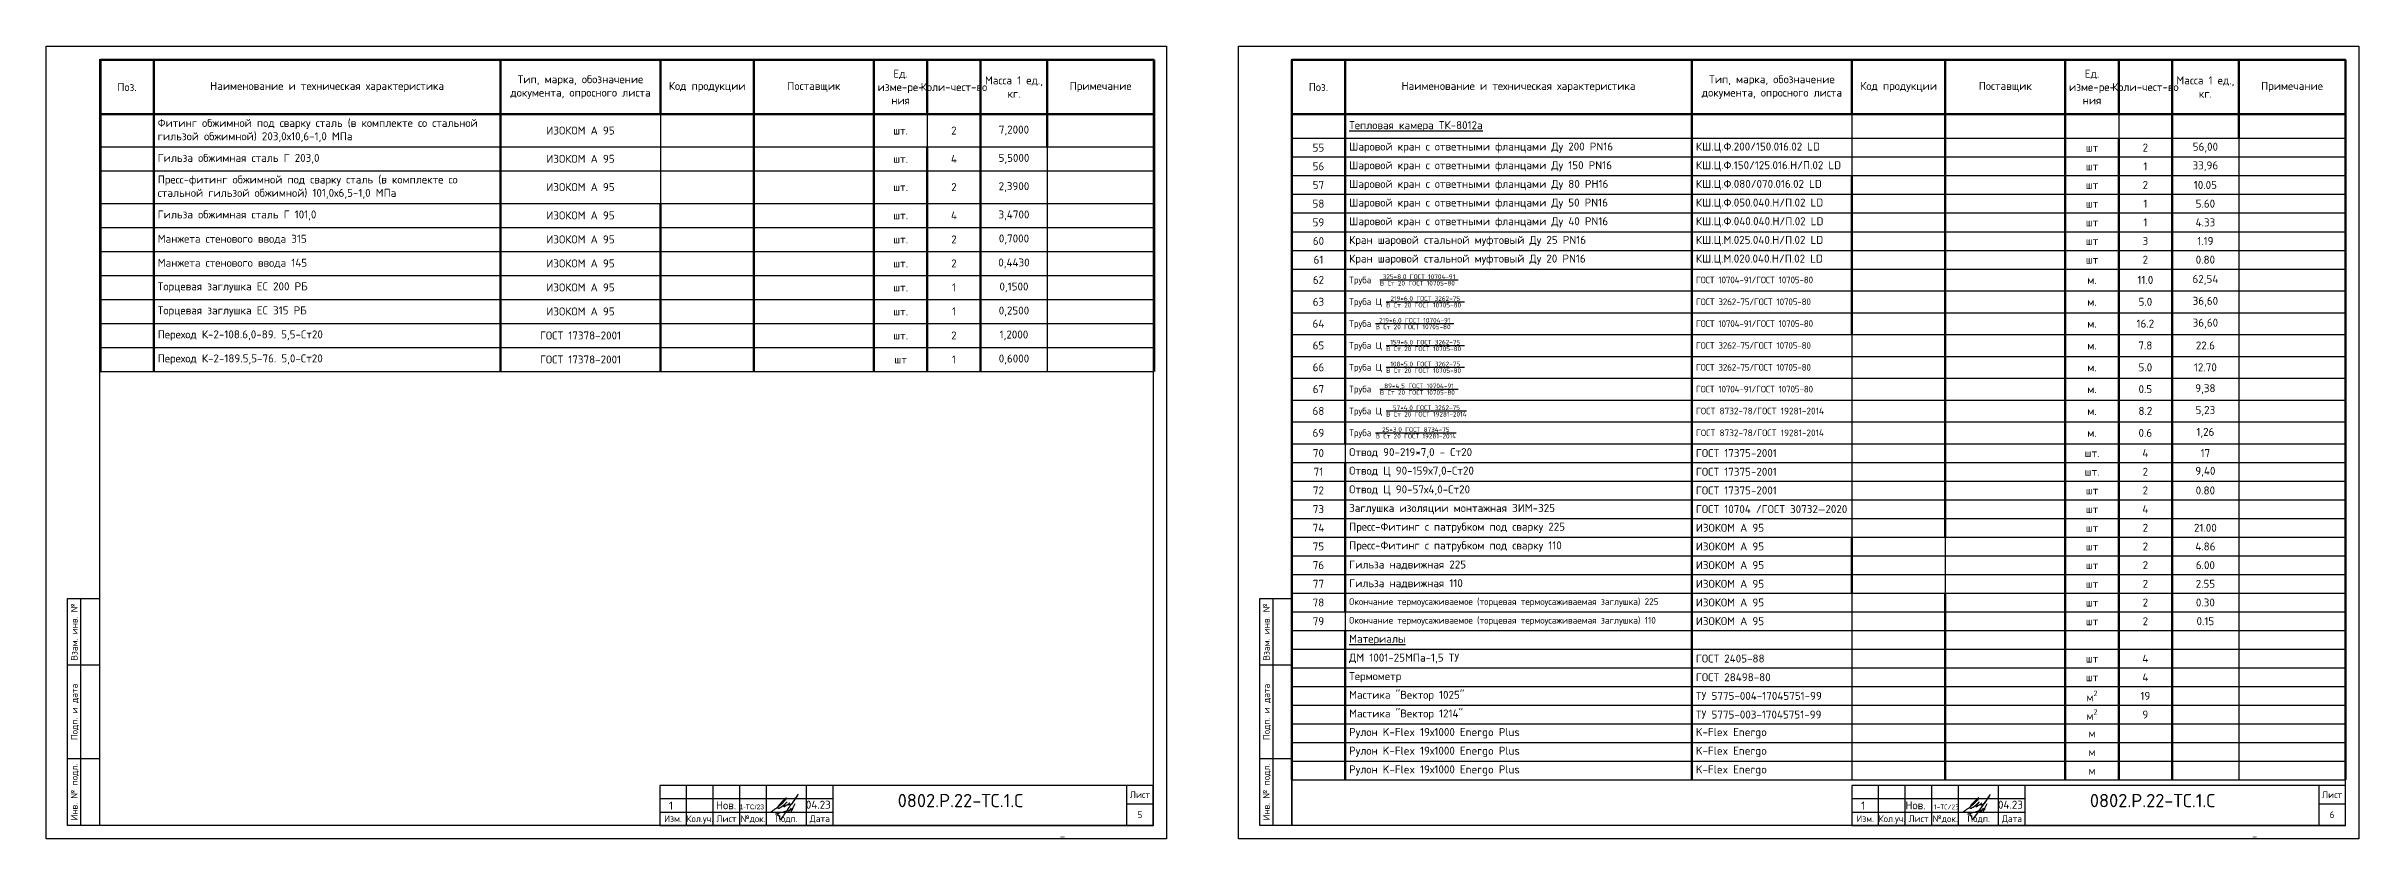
# Model space of a CAD drawing. Header units: metres. Extents: x 1642 to 8476, y 831 to 5441.
# Drawn here: x 7609 to 8476, y 1177 to 1474 of the extents above; entities that cross this region are included whole.
import ezdxf
from ezdxf.enums import TextEntityAlignment as Align

# ---------------------------------------------------------------- set-up
doc = ezdxf.new("R2010")
doc.units = ezdxf.units.M
doc.layers.add('Размерный', color=4, linetype='Continuous', lineweight=30)
doc.layers.add('Таблица', color=3, linetype='Continuous', lineweight=30)
doc.layers.add('рамка', color=7, linetype='Continuous')
doc.styles.add('-ISOCPEUR-', font='isocpeur.ttf')
doc.styles.get("Standard").update_dxf_attribs({"font": 'arial.ttf'})

# ---------------------------------------------------------------- blocks, each defined once
blk = doc.blocks.new('подпись')
at = {"lineweight": 30}
for points in [[(-0.82, -1.23), (-0.21, -0.8), (0.43, -0.36), (0.86, -0.08), (1.32, 0.25), (2, 0.77), (2.8, 1.4), (3.27, 1.83), (3.84, 2.36), (4.46, 3.07), (5.01, 3.73), (5.08, 3.95), (5.01, 4.03), (4.91, 4), (4.76, 3.88), (4.33, 3.49), (3.4, 2.58), (2.34, 1.43), (1.83, 0.48), (1.87, 0.23), (1.99, 0.16), (2.17, 0.16), (2.41, 0.25), (3.02, 0.6), (3.71, 1.09), (4.34, 1.62), (5.32, 2.55), (4.75, 1.98), (4.27, 1.36), (4.08, 1.05), (4.07, 0.85), (4.11, 0.78), (4.25, 0.78), (4.42, 0.84), (4.78, 1.05), (5.16, 1.3), (5.47, 1.51), (5.72, 1.73), (6.05, 1.99), (6.23, 2.18), (5.94, 1.88), (5.8, 1.63), (5.8, 1.5), (5.89, 1.44), (6.13, 1.46), (6.57, 1.6), (6.9, 1.79), (7.5, 2.39), (8.04, 3.08), (8.61, 3.92), (9.15, 4.76), (9.43, 5.33), (8, 3.26), (6.29, 0.88), (3.58, -3.07), (3.05, -3.8), (2.85, -4.05), (2.49, -2.98), (2.12, -2.39), (1.3, -1.96), (1.02, -2.03), (2.91, -1.44), (4.7, -0.96), (7.51, -0.15)], [(6.86, 0.23), (5.67, -1.43)], [(8.19, 1.85), (6.68, -1.27)]]:
    blk.add_spline(points, degree=3, dxfattribs=at)
blk = doc.blocks.new('Подпись Леха')
at = {"layer": 'рамка'}
blk.add_blockref('подпись', (2.7, 0.11), dxfattribs=at)
blk = doc.blocks.new('*T310')
at = {"layer": 'Таблица', "color": 7, "lineweight": 50, "transparency": 16777216}
for p, q in [((0, 0), (395, 0)), ((0, 0), (0, -20.43)), ((20, 0), (20, -20.43)), ((150, 0), (150, -20.43)), ((210, 0), (210, -20.43)), ((245, 0), (245, -20.43)), ((290, 0), (290, -20.43)), ((310, 0), (310, -20.43)), ((330, 0), (330, -20.43)), ((355, 0), (355, -20.43)), ((395, 0), (395, -20.43))]:
    blk.add_line(p, q, dxfattribs=at)
at = {"layer": 'Таблица', "color": 0, "lineweight": 50, "transparency": 16777216}
for p, q in [((0, -20.43), (150, -20.43)), ((0, -20.43), (0, -269.91)), ((20, -20.43), (20, -143.91)), ((210, -20.43), (395, -20.43)), ((245, -20.43), (245, -178.91)), ((290, -20.43), (290, -29.43)), ((330, -20.43), (330, -29.43)), ((355, -20.43), (355, -29.43)), ((395, -20.43), (395, -269.91)), ((210, -43.43), (210, -102.98)), ((20, -150.91), (20, -206.91)), ((210, -178.91), (210, -199.91)), ((245, -199.91), (245, -269.91)), ((20, -213.91), (20, -269.91))]:
    blk.add_line(p, q, dxfattribs=at)
at = {"layer": 'Таблица', "color": 0, "linetype": 'ByBlock', "lineweight": 50, "transparency": 16777216}
for p, q in [((150, -20.43), (210, -20.43)), ((150, -20.43), (150, -269.91)), ((290, -29.43), (290, -269.91)), ((310, -29.43), (310, -269.91)), ((330, -29.43), (330, -269.91))]:
    blk.add_line(p, q, dxfattribs=at)
at = {"layer": 'Таблица', "color": 0, "linetype": 'ByBlock', "lineweight": -2, "transparency": 16777216}
for p, q in [((210, -20.43), (210, -43.43)), ((310, -20.43), (310, -29.43)), ((355, -29.43), (355, -269.91)), ((245, -36.43), (290, -36.43)), ((310, -36.43), (355, -36.43)), ((210, -102.98), (210, -178.91)), ((20, -143.91), (20, -150.91)), ((245, -178.91), (245, -199.91)), ((210, -185.91), (245, -185.91)), ((210, -192.91), (245, -192.91)), ((20, -206.91), (20, -213.91)), ((210, -199.91), (245, -199.91)), ((210, -199.91), (210, -269.91)), ((0, -213.91), (20, -213.91)), ((0, -241.91), (20, -241.91)), ((0, -248.91), (20, -248.91)), ((0, -255.91), (20, -255.91)), ((0, -262.91), (20, -262.91)), ((0, -269.91), (20, -269.91))]:
    blk.add_line(p, q, dxfattribs=at)
at = {"layer": 'Таблица', "color": 0, "lineweight": 25, "transparency": 16777216}
for p, q in [((0, -29.43), (20, -29.43)), ((210, -29.43), (290, -29.43)), ((310, -29.43), (395, -29.43)), ((0, -36.43), (20, -36.43)), ((210, -36.43), (245, -36.43)), ((355, -36.43), (395, -36.43)), ((0, -43.43), (20, -43.43)), ((0, -50.43), (20, -50.43)), ((210, -43.43), (245, -43.43)), ((210, -50.43), (245, -50.43)), ((355, -43.43), (395, -43.43)), ((355, -50.43), (395, -50.43)), ((0, -57.43), (20, -57.43)), ((210, -57.43), (245, -57.43)), ((355, -57.43), (395, -57.43)), ((0, -64.43), (20, -64.43)), ((210, -64.43), (245, -64.43)), ((355, -64.43), (395, -64.43)), ((0, -71.43), (20, -71.43)), ((210, -71.43), (245, -71.43)), ((355, -71.43), (395, -71.43)), ((0, -78.43), (20, -78.43)), ((0, -86.61), (20, -86.61)), ((210, -78.43), (245, -78.43)), ((210, -86.61), (245, -86.61)), ((355, -78.43), (395, -78.43)), ((355, -86.61), (395, -86.61)), ((0, -94.8), (20, -94.8)), ((210, -94.8), (245, -94.8)), ((355, -94.8), (395, -94.8)), ((0, -102.98), (20, -102.98)), ((210, -102.98), (245, -102.98)), ((355, -102.98), (395, -102.98)), ((0, -111.17), (20, -111.17)), ((210, -111.17), (245, -111.17)), ((355, -111.17), (395, -111.17)), ((0, -119.35), (20, -119.35)), ((210, -119.35), (245, -119.35)), ((355, -119.35), (395, -119.35)), ((0, -127.54), (20, -127.54)), ((210, -127.54), (245, -127.54)), ((355, -127.54), (395, -127.54)), ((0, -135.72), (20, -135.72)), ((210, -135.72), (245, -135.72)), ((355, -135.72), (395, -135.72)), ((0, -143.91), (20, -143.91)), ((210, -143.91), (245, -143.91)), ((355, -143.91), (395, -143.91)), ((0, -150.91), (20, -150.91)), ((210, -150.91), (245, -150.91)), ((355, -150.91), (395, -150.91)), ((0, -157.91), (20, -157.91)), ((210, -157.91), (245, -157.91)), ((355, -157.91), (395, -157.91)), ((0, -164.91), (20, -164.91)), ((0, -171.91), (20, -171.91)), ((210, -164.91), (245, -164.91)), ((210, -171.91), (245, -171.91)), ((355, -164.91), (395, -164.91)), ((355, -171.91), (395, -171.91)), ((0, -178.91), (20, -178.91)), ((210, -178.91), (245, -178.91)), ((355, -178.91), (395, -178.91)), ((0, -185.91), (20, -185.91)), ((355, -185.91), (395, -185.91)), ((0, -192.91), (20, -192.91)), ((355, -192.91), (395, -192.91)), ((0, -199.91), (20, -199.91)), ((0, -206.91), (20, -206.91)), ((210, -206.91), (245, -206.91)), ((355, -199.91), (395, -199.91)), ((355, -206.91), (395, -206.91)), ((210, -213.91), (245, -213.91)), ((355, -213.91), (395, -213.91)), ((0, -220.91), (20, -220.91)), ((210, -220.91), (245, -220.91)), ((355, -220.91), (395, -220.91)), ((0, -227.91), (20, -227.91)), ((210, -227.91), (245, -227.91)), ((355, -227.91), (395, -227.91)), ((0, -234.91), (20, -234.91)), ((210, -234.91), (245, -234.91)), ((210, -241.91), (245, -241.91)), ((355, -234.91), (395, -234.91)), ((355, -241.91), (395, -241.91)), ((210, -248.91), (245, -248.91)), ((355, -248.91), (395, -248.91)), ((210, -255.91), (245, -255.91)), ((355, -255.91), (395, -255.91)), ((210, -262.91), (245, -262.91)), ((355, -262.91), (395, -262.91)), ((210, -269.91), (245, -269.91)), ((355, -269.91), (395, -269.91))]:
    blk.add_line(p, q, dxfattribs=at)
at = {"layer": 'Таблица', "color": 0, "linetype": 'ByBlock', "lineweight": 25, "transparency": 16777216}
for p, q in [((20, -29.43), (210, -29.43)), ((290, -29.43), (310, -29.43)), ((20, -36.43), (210, -36.43)), ((290, -36.43), (310, -36.43)), ((20, -43.43), (210, -43.43)), ((20, -50.43), (210, -50.43)), ((245, -43.43), (355, -43.43)), ((245, -50.43), (355, -50.43)), ((20, -57.43), (210, -57.43)), ((245, -57.43), (355, -57.43)), ((20, -64.43), (210, -64.43)), ((245, -64.43), (355, -64.43)), ((20, -71.43), (210, -71.43)), ((245, -71.43), (355, -71.43)), ((20, -78.43), (210, -78.43)), ((20, -86.61), (210, -86.61)), ((245, -78.43), (355, -78.43)), ((245, -86.61), (355, -86.61)), ((20, -94.8), (210, -94.8)), ((245, -94.8), (355, -94.8)), ((20, -102.98), (210, -102.98)), ((245, -102.98), (355, -102.98)), ((20, -111.17), (210, -111.17)), ((245, -111.17), (355, -111.17)), ((20, -119.35), (210, -119.35)), ((245, -119.35), (355, -119.35)), ((20, -127.54), (210, -127.54)), ((245, -127.54), (355, -127.54)), ((20, -135.72), (210, -135.72)), ((245, -135.72), (355, -135.72)), ((20, -143.91), (210, -143.91)), ((245, -143.91), (355, -143.91)), ((20, -150.91), (210, -150.91)), ((245, -150.91), (355, -150.91)), ((20, -157.91), (210, -157.91)), ((245, -157.91), (355, -157.91)), ((20, -164.91), (210, -164.91)), ((20, -171.91), (210, -171.91)), ((245, -164.91), (355, -164.91)), ((245, -171.91), (355, -171.91)), ((20, -178.91), (210, -178.91)), ((245, -178.91), (355, -178.91)), ((20, -185.91), (210, -185.91)), ((245, -185.91), (355, -185.91)), ((20, -192.91), (210, -192.91)), ((245, -192.91), (355, -192.91)), ((20, -199.91), (210, -199.91)), ((20, -206.91), (210, -206.91)), ((245, -199.91), (355, -199.91)), ((245, -206.91), (355, -206.91)), ((20, -213.91), (210, -213.91)), ((245, -213.91), (355, -213.91)), ((20, -220.91), (210, -220.91)), ((245, -220.91), (355, -220.91)), ((20, -227.91), (210, -227.91)), ((245, -227.91), (355, -227.91)), ((20, -234.91), (210, -234.91)), ((20, -241.91), (210, -241.91)), ((245, -234.91), (355, -234.91)), ((245, -241.91), (355, -241.91)), ((20, -248.91), (210, -248.91)), ((245, -248.91), (355, -248.91)), ((20, -255.91), (210, -255.91)), ((245, -255.91), (355, -255.91)), ((20, -262.91), (210, -262.91)), ((245, -262.91), (355, -262.91)), ((20, -269.91), (210, -269.91)), ((245, -269.91), (355, -269.91))]:
    blk.add_line(p, q, dxfattribs=at)
at = {"layer": 'Таблица', "color": 7, "transparency": 16777216, "char_height": 3, "attachment_point": 5, "style": '-ISOCPEUR-'}
for s, insert, width in [('Наименование и техническая характеристика', (85, -10.22), 127), ('Тип, марка, обозначение документа, опросного листа', (180, -10.22), 57), ('Код продукции', (227.5, -10.22), 32), ('Поставщик', (267.5, -10.22), 42), ('Ед. изме-ре- ния', (300, -10.22), 17), ('Масса 1 ед., кг.', (342.5, -10.22), 22), ('Примечание', (375, -10.22), 37), ('Поз.', (10, -10.22), 17), ('Коли-чест-во', (320, -10.22), 17)]:
    blk.add_mtext(s, dxfattribs=dict(at, insert=insert, width=width))
at = {"layer": 'Таблица', "color": 0, "transparency": 16777216, "style": '-ISOCPEUR-'}
for s, insert, char_height, width, attachment_point in [('{\\LТепловая камера ТК-8012а}', (21.5, -24.93), 3, 127, 4), ('55', (10, -32.93), 3, 17, 5), ('Шаровой кран с ответными фланцами Ду 200 PN16', (21.5, -32.93), 3, 127, 4), ('КШ.Ц.Ф.200/150.016.02 LD', (151.5, -32.93), 3, 57, 4), ('шт', (300, -32.93), 3, 17, 5), ('2', (320, -32.93), 3, 17, 5), ('56,00', (342.5, -32.93), 3, 22, 5), ('56', (10, -39.93), 3, 17, 5), ('Шаровой кран с ответными фланцами Ду 150 PN16', (21.5, -39.93), 3, 127, 4), ('КШ.Ц.Ф.150/125.016.Н/П.02 LD', (151.5, -39.93), 3, 57, 4), ('шт', (300, -39.93), 3, 17, 5), ('1', (320, -39.93), 3, 17, 5), ('33,96^J', (342.5, -39.93), 3, 22, 5), ('57', (10, -46.93), 3, 17, 5), ('Шаровой кран с ответными фланцами Ду 80 РН16', (21.5, -46.93), 3, 127, 4), ('Шаровой кран с ответными фланцами Ду 50 PN16^J', (21.5, -53.93), 3, 127, 4), ('КШ.Ц.Ф.080/070.016.02 LD', (151.5, -46.93), 3, 57, 4), ('КШ.Ц.Ф.050.040.Н/П.02 LD^J', (151.5, -53.93), 3, 57, 4), ('шт', (300, -46.93), 3, 17, 5), ('2', (320, -46.93), 3, 17, 5), ('10.05', (342.5, -46.93), 3, 22, 5), ('58', (10, -53.93), 3, 17, 5), ('59', (10, -60.93), 3, 17, 5), ('Шаровой кран с ответными фланцами Ду 40 PN16^J', (21.5, -60.93), 3, 127, 4), ('КШ.Ц.Ф.040.040.Н/П.02 LD^J', (151.5, -60.93), 3, 57, 4), ('шт', (300, -53.93), 3, 17, 5), ('шт', (300, -60.93), 3, 17, 5), ('1', (320, -53.93), 3, 17, 5), ('1', (320, -60.93), 3, 17, 5), ('4.33', (342.5, -60.93), 3, 22, 5), ('5.60', (342.5, -53.93), 3, 22, 5), ('60', (10, -67.93), 3, 17, 5), ('Кран шаровой стальной муфтовый Ду 25 PN16', (21.5, -67.93), 3, 127, 4), ('КШ.Ц.М.025.040.Н/П.02 LD', (151.5, -67.93), 3, 57, 4), ('шт', (300, -67.93), 3, 17, 5), ('3', (320, -67.93), 3, 17, 5), ('1.19', (342.5, -67.93), 3, 22, 5), ('61', (10, -74.93), 3, 17, 5), ('Кран шаровой стальной муфтовый Ду 20 PN16^J', (21.5, -74.93), 3, 127, 4), ('КШ.Ц.М.020.040.Н/П.02 LD', (151.5, -74.93), 3, 57, 4), ('шт', (300, -74.93), 3, 17, 5), ('2', (320, -74.93), 3, 17, 5), ('0.80', (342.5, -74.93), 3, 22, 5), ('62', (10, -82.52), 3, 17, 5), ('\\A1;Труба  {\\H0.7x;\\S325*8,0 ГОСТ 10704-91/В Ст 20 ГОСТ 10705-80 ;}', (21.5, -82.52), 2.5, 127, 4), ('{\\T0.95;ГОСТ 10704-91/ГОСТ 10705-80}', (151.5, -82.52), 2.5, 57, 4), ('м.', (300, -82.52), 3, 17, 5), ('11.0', (320, -82.52), 3, 17, 5), ('62,54', (342.5, -82.52), 3, 22, 5), ('63', (10, -90.71), 3, 17, 5), ('\\A1;Труба Ц {\\H0.7x;\\S219*6,0 ГОСТ 3262-75/В Ст 20 ГОСТ 10705-80 ;}', (21.5, -90.71), 2.5, 127, 4), ('{\\T0.95;ГОСТ 3262-75/ГОСТ 10705-80}', (151.5, -90.71), 2.5, 57, 4), ('м.', (300, -90.71), 3, 17, 5), ('5.0', (320, -90.71), 3, 17, 5), ('36,60', (342.5, -90.71), 3, 22, 5), ('64', (10, -98.89), 3, 17, 5), ('\\A1;Труба {\\H0.7x;\\S219*6,0 ГОСТ 10704-91/В Ст 20 ГОСТ 10705-80 ;}', (21.5, -98.89), 2.5, 127, 4), ('{\\T0.95;ГОСТ 10704-91/ГОСТ 10705-80}', (151.5, -98.89), 2.5, 57, 4), ('м.', (300, -98.89), 3, 17, 5), ('16.2', (320, -98.89), 3, 17, 5), ('36,60', (342.5, -98.89), 3, 22, 5), ('65', (10, -107.08), 3, 17, 5), ('\\A1;Труба Ц {\\H0.7x;\\S159*6,0 ГОСТ 3262-75/В Ст 20 ГОСТ 10705-80 ;}', (21.5, -107.08), 2.5, 127, 4), ('{\\T0.95;ГОСТ 3262-75/ГОСТ 10705-80}', (151.5, -107.08), 2.5, 57, 4), ('м.', (300, -107.08), 3, 17, 5), ('7.8', (320, -107.08), 3, 17, 5), ('22.6', (342.5, -107.08), 3, 22, 5), ('66', (10, -115.26), 3, 17, 5), ('\\A1;Труба Ц {\\H0.7x;\\S108*5,0 ГОСТ 3262-75/В Ст 20 ГОСТ 10705-80 ;}', (21.5, -115.26), 2.5, 127, 4), ('\\A1;{\\C256;\\c0;Труба  \\H0.7x;\\S89*4,5 ГОСТ 10704-91/В Ст 20 ГОСТ 10705-80 ;}', (21.5, -123.45), 2.5, 127, 4), ('{\\T0.95;ГОСТ 3262-75/ГОСТ 10705-80}', (151.5, -115.26), 2.5, 57, 4), ('м.', (300, -115.26), 3, 17, 5), ('5.0', (320, -115.26), 3, 17, 5), ('12.70', (342.5, -115.26), 3, 22, 5), ('67', (10, -123.45), 3, 17, 5), ('\\A1;Труба Ц {\\H0.7x;\\S57*4,0 ГОСТ 3262-75/В Ст 20 ГОСТ 19281-2014;}', (21.5, -131.63), 2.5, 127, 4), ('{\\T0.95;ГОСТ 10704-91/ГОСТ 10705-80}', (151.5, -123.45), 2.5, 57, 4), ('м.', (300, -123.45), 3, 17, 5), ('0.5', (320, -123.45), 3, 17, 5), ('9,38', (342.5, -123.45), 3, 22, 5), ('5,23', (342.5, -131.63), 3, 22, 5), ('68', (10, -131.63), 3, 17, 5), ('69', (10, -139.82), 3, 17, 5), ('\\A1;Труба {\\H0.7x;\\S25*3,0 ГОСТ 8734-75/В Ст 20 ГОСТ 19281-2014;}', (21.5, -139.82), 2.5, 127, 4), ('ГОСТ 8732-78{\\W0.9;/}ГОСТ 19281-2014', (151.5, -131.63), 2.5, 57, 4), ('ГОСТ 8732-78{\\W0.9;/}ГОСТ 19281-2014', (151.5, -139.82), 2.5, 57, 4), ('м.', (300, -131.63), 3, 17, 5), ('0.6', (320, -139.82), 3, 17, 5), ('8.2', (320, -131.63), 3, 17, 5), ('1,26', (342.5, -139.82), 3, 22, 5), ('70', (10, -147.41), 3, 17, 5), ('Отвод 90-219*7,0 - Ст20', (21.5, -147.41), 3, 127, 4), ('ГОСТ 17375-2001', (151.5, -147.41), 3, 57, 4), ('шт.', (300, -147.41), 3, 17, 5), ('м.', (300, -139.82), 3, 17, 5), ('4', (320, -147.41), 3, 17, 5), ('17', (342.5, -147.41), 3, 22, 5), ('71', (10, -154.41), 3, 17, 5), ('Отвод Ц 90-159х7,0-Ст20', (21.5, -154.41), 3, 127, 4), ('ГОСТ 17375-2001', (151.5, -154.41), 3, 57, 4), ('шт.', (300, -154.41), 3, 17, 5), ('2', (320, -154.41), 3, 17, 5), ('9,40', (342.5, -154.41), 3, 22, 5), ('72', (10, -161.41), 3, 17, 5), ('Отвод Ц 90-57х4,0-Ст20', (21.5, -161.41), 3, 127, 4), ('ГОСТ 17375-2001', (151.5, -161.41), 3, 57, 4), ('шт', (300, -161.41), 3, 17, 5), ('2', (320, -161.41), 3, 17, 5), ('0.80', (342.5, -161.41), 3, 22, 5), ('73', (10, -168.41), 3, 17, 5), ('Заглушка изоляции монтажная ЗИМ-325', (21.5, -168.41), 3, 127, 4), ('ГОСТ 10704 /ГОСТ 30732—2020', (151.5, -168.41), 3, 57, 4), ('шт', (300, -168.41), 3, 17, 5), ('4', (320, -168.41), 3, 17, 5), ('74', (10, -175.41), 3, 17, 5), ('75', (10, -182.41), 3, 17, 5), ('Пресс-Фитинг с патрубком под сварку 225', (21.5, -175.41), 3, 127, 4), ('Пресс-Фитинг с патрубком под сварку 110', (21.5, -182.41), 3, 127, 4), ('ИЗОКОМ А 95', (151.5, -175.41), 3, 57, 4), ('ИЗОКОМ А 95', (151.5, -182.41), 3, 57, 4), ('шт', (300, -175.41), 3, 17, 5), ('шт', (300, -182.41), 3, 17, 5), ('2', (320, -175.41), 3, 17, 5), ('2', (320, -182.41), 3, 17, 5), ('21.00', (342.5, -175.41), 3, 22, 5), ('4.86', (342.5, -182.41), 3, 22, 5), ('76', (10, -189.41), 3, 17, 5), ('Гильза надвижная 225', (21.5, -189.41), 3, 127, 4), ('ИЗОКОМ А 95', (151.5, -189.41), 3, 57, 4), ('шт', (300, -189.41), 3, 17, 5), ('2', (320, -189.41), 3, 17, 5), ('6.00', (342.5, -189.41), 3, 22, 5), ('77', (10, -196.41), 3, 17, 5), ('Гильза надвижная 110', (21.5, -196.41), 3, 127, 4), ('ИЗОКОМ А 95', (151.5, -196.41), 3, 57, 4), ('шт', (300, -196.41), 3, 17, 5), ('2', (320, -196.41), 3, 17, 5), ('2.55', (342.5, -196.41), 3, 22, 5), ('78', (10, -203.41), 3, 17, 5), ('Окончание термоусаживаемое (торцевая термоусаживаемая заглушка) 225', (21.5, -203.41), 2.5, 127, 4), ('ИЗОКОМ А 95', (151.5, -203.41), 3, 57, 4), ('шт', (300, -203.41), 3, 17, 5), ('2', (320, -203.41), 3, 17, 5), ('0.30', (342.5, -203.41), 3, 22, 5), ('79', (10, -210.41), 3, 17, 5), ('{\\LМатериалы}', (21.5, -217.41), 3, 127, 4), ('Окончание термоусаживаемое (торцевая термоусаживаемая заглушка) 110', (21.5, -210.41), 2.5, 127, 4), ('ИЗОКОМ А 95', (151.5, -210.41), 3, 57, 4), ('шт', (300, -210.41), 3, 17, 5), ('2', (320, -210.41), 3, 17, 5), ('0.15', (342.5, -210.41), 3, 22, 5), ('ДМ 1001-25МПа-1,5 ТУ', (21.5, -224.41), 3, 127, 4), ('ГОСТ 2405-88', (151.5, -224.41), 3, 57, 4), ('шт', (300, -224.41), 3, 17, 5), ('4', (320, -224.41), 3, 17, 5), ('Термометр', (21.5, -231.41), 3, 127, 4), ('ГОСТ 28498-80', (151.5, -231.41), 3, 57, 4), ('шт', (300, -231.41), 3, 17, 5), ('4', (320, -231.41), 3, 17, 5), ('Мастика "Вектор 1025"', (21.5, -238.41), 3, 127, 4), ('ТУ 5775-004-17045751-99', (151.5, -238.41), 3, 57, 4), ('\\A1;м{\\H0.7x;\\S2^ ;}', (300, -238.41), 3, 17, 5), ('19', (320, -238.41), 3, 17, 5), ('Мастика "Вектор 1214"', (21.5, -245.41), 3, 127, 4), ('Рулон K-Flex 19х1000 Energo Plus', (21.5, -252.41), 3, 127, 4), ('ТУ 5775-003-17045751-99', (151.5, -245.41), 3, 57, 4), ('K-Flex Energo', (151.5, -252.41), 3, 57, 4), ('\\A1;м{\\H0.7x;\\S2^ ;}', (300, -245.41), 3, 17, 5), ('9', (320, -245.41), 3, 17, 5), ('Рулон K-Flex 19х1000 Energo Plus', (21.5, -259.41), 3, 127, 4), ('K-Flex Energo', (151.5, -259.41), 3, 57, 4), ('м', (300, -252.41), 3, 17, 5), ('м', (300, -259.41), 3, 17, 5), ('Рулон K-Flex 19х1000 Energo Plus', (21.5, -266.41), 3, 127, 4), ('K-Flex Energo', (151.5, -266.41), 3, 57, 4), ('м', (300, -266.41), 3, 17, 5)]:
    blk.add_mtext(s, dxfattribs=dict(at, insert=insert, char_height=char_height, width=width, attachment_point=attachment_point))
blk = doc.blocks.new('*T312')
at = {"layer": 'Таблица', "color": 7, "lineweight": 50, "transparency": 16777216}
for p, q in [((0, 0), (395, 0)), ((0, 0), (0, -20.43)), ((20, 0), (20, -20.43)), ((150, 0), (150, -20.43)), ((210, 0), (210, -20.43)), ((245, 0), (245, -20.43)), ((290, 0), (290, -20.43)), ((310, 0), (310, -20.43)), ((330, 0), (330, -20.43)), ((355, 0), (355, -20.43)), ((395, 0), (395, -20.43))]:
    blk.add_line(p, q, dxfattribs=at)
at = {"layer": 'Таблица', "color": 0, "lineweight": 50, "transparency": 16777216}
for p, q in [((0, -20.43), (150, -20.43)), ((0, -20.43), (0, -116.83)), ((20, -20.43), (20, -116.83)), ((210, -20.43), (395, -20.43)), ((245, -20.43), (245, -116.83)), ((290, -20.43), (290, -32.63)), ((330, -20.43), (330, -32.63)), ((355, -20.43), (355, -32.63)), ((395, -20.43), (395, -116.83)), ((210, -53.83), (210, -116.83))]:
    blk.add_line(p, q, dxfattribs=at)
at = {"layer": 'Таблица', "color": 0, "linetype": 'ByBlock', "lineweight": 50, "transparency": 16777216}
for p, q in [((150, -20.43), (210, -20.43)), ((150, -20.43), (150, -116.83)), ((290, -32.63), (290, -116.83)), ((310, -32.63), (310, -116.83)), ((330, -32.63), (330, -116.83))]:
    blk.add_line(p, q, dxfattribs=at)
at = {"layer": 'Таблица', "color": 0, "linetype": 'ByBlock', "lineweight": -2, "transparency": 16777216}
for p, q in [((210, -20.43), (210, -53.83)), ((310, -20.43), (310, -32.63)), ((355, -32.63), (355, -116.83)), ((245, -41.63), (290, -41.63)), ((310, -41.63), (355, -41.63))]:
    blk.add_line(p, q, dxfattribs=at)
at = {"layer": 'Таблица', "color": 0, "lineweight": 25, "transparency": 16777216}
for p, q in [((0, -32.63), (20, -32.63)), ((210, -32.63), (290, -32.63)), ((310, -32.63), (395, -32.63)), ((0, -41.63), (20, -41.63)), ((210, -41.63), (245, -41.63)), ((355, -41.63), (395, -41.63)), ((0, -53.83), (20, -53.83)), ((210, -53.83), (245, -53.83)), ((355, -53.83), (395, -53.83)), ((0, -62.83), (20, -62.83)), ((210, -62.83), (245, -62.83)), ((355, -62.83), (395, -62.83)), ((0, -71.83), (20, -71.83)), ((210, -71.83), (245, -71.83)), ((355, -71.83), (395, -71.83)), ((0, -80.83), (20, -80.83)), ((210, -80.83), (245, -80.83)), ((355, -80.83), (395, -80.83)), ((0, -89.83), (20, -89.83)), ((210, -89.83), (245, -89.83)), ((355, -89.83), (395, -89.83)), ((0, -98.83), (20, -98.83)), ((210, -98.83), (245, -98.83)), ((355, -98.83), (395, -98.83)), ((0, -107.83), (20, -107.83)), ((210, -107.83), (245, -107.83)), ((355, -107.83), (395, -107.83)), ((0, -116.83), (20, -116.83)), ((210, -116.83), (245, -116.83)), ((355, -116.83), (395, -116.83))]:
    blk.add_line(p, q, dxfattribs=at)
at = {"layer": 'Таблица', "color": 0, "linetype": 'ByBlock', "lineweight": 25, "transparency": 16777216}
for p, q in [((20, -32.63), (210, -32.63)), ((290, -32.63), (310, -32.63)), ((20, -41.63), (210, -41.63)), ((290, -41.63), (310, -41.63)), ((20, -53.83), (210, -53.83)), ((245, -53.83), (355, -53.83)), ((20, -62.83), (210, -62.83)), ((245, -62.83), (355, -62.83)), ((20, -71.83), (210, -71.83)), ((245, -71.83), (355, -71.83)), ((20, -80.83), (210, -80.83)), ((245, -80.83), (355, -80.83)), ((20, -89.83), (210, -89.83)), ((245, -89.83), (355, -89.83)), ((20, -98.83), (210, -98.83)), ((245, -98.83), (355, -98.83)), ((20, -107.83), (210, -107.83)), ((245, -107.83), (355, -107.83)), ((20, -116.83), (210, -116.83)), ((245, -116.83), (355, -116.83))]:
    blk.add_line(p, q, dxfattribs=at)
at = {"layer": 'Таблица', "color": 7, "transparency": 16777216, "char_height": 3, "attachment_point": 5, "style": '-ISOCPEUR-'}
for s, insert, width in [('Наименование и техническая характеристика', (85, -10.22), 127), ('Тип, марка, обозначение документа, опросного листа', (180, -10.22), 57), ('Код продукции', (227.5, -10.22), 32), ('Поставщик', (267.5, -10.22), 42), ('Ед. изме-ре- ния', (300, -10.22), 17), ('Масса 1 ед., кг.', (342.5, -10.22), 22), ('Примечание', (375, -10.22), 37), ('Поз.', (10, -10.22), 17), ('Коли-чест-во', (320, -10.22), 17)]:
    blk.add_mtext(s, dxfattribs=dict(at, insert=insert, width=width))
at = {"layer": 'Таблица', "color": 0, "transparency": 16777216, "char_height": 3, "style": '-ISOCPEUR-'}
for s, insert, width, attachment_point in [('Фитинг обжимной под сварку сталь (в комплекте со стальной гильзой обжимной) 203,0х10,6-1,0 МПа ', (21.5, -26.53), 127, 4), ('ИЗОКОМ А 95', (180, -26.53), 57, 5), ('шт.', (300, -26.53), 17, 5), ('2', (320, -26.53), 17, 5), ('7,2000', (342.5, -26.53), 22, 5), ('Пресс-фитинг обжимной под сварку сталь (в комплекте со стальной гильзой обжимной) 101,0х6,5-1,0 МПа ', (21.5, -47.73), 127, 4), ('Гильза обжимная сталь Г 203,0 ', (21.5, -37.13), 127, 4), ('ИЗОКОМ А 95', (180, -37.13), 57, 5), ('шт.', (300, -37.13), 17, 5), ('4', (320, -37.13), 17, 5), ('5,5000', (342.5, -37.13), 22, 5), ('ИЗОКОМ А 95', (180, -47.73), 57, 5), ('шт.', (300, -47.73), 17, 5), ('2', (320, -47.73), 17, 5), ('2,3900', (342.5, -47.73), 22, 5), ('Гильза обжимная сталь Г 101,0', (21.5, -58.33), 127, 4), ('ИЗОКОМ А 95', (180, -58.33), 57, 5), ('шт.', (300, -58.33), 17, 5), ('4', (320, -58.33), 17, 5), ('3,4700', (342.5, -58.33), 22, 5), ('Манжета стенового ввода 315 ', (21.5, -67.33), 127, 4), ('ИЗОКОМ А 95', (180, -67.33), 57, 5), ('шт.', (300, -67.33), 17, 5), ('2', (320, -67.33), 17, 5), ('0,7000', (342.5, -67.33), 22, 5), ('Манжета стенового ввода 145 ', (21.5, -76.33), 127, 4), ('ИЗОКОМ А 95', (180, -76.33), 57, 5), ('шт.', (300, -76.33), 17, 5), ('2', (320, -76.33), 17, 5), ('0,4430', (342.5, -76.33), 22, 5), ('Торцевая заглушка ЕС 200 РБ ', (21.5, -85.33), 127, 4), ('ИЗОКОМ А 95', (180, -85.33), 57, 5), ('шт.', (300, -85.33), 17, 5), ('1', (320, -85.33), 17, 5), ('0,1500', (342.5, -85.33), 22, 5), ('Торцевая заглушка ЕС 315 РБ ', (21.5, -94.33), 127, 4), ('ИЗОКОМ А 95', (180, -94.33), 57, 5), ('шт.', (300, -94.33), 17, 5), ('1', (320, -94.33), 17, 5), ('0,2500', (342.5, -94.33), 22, 5), ('Переход К-2-108.6,0-89. 5,5-Ст20', (21.5, -103.33), 127, 4), ('ГОСТ 17378-2001', (180, -103.33), 57, 5), ('шт.', (300, -103.33), 17, 5), ('2', (320, -103.33), 17, 5), ('1,2000', (342.5, -103.33), 22, 5), ('Переход К-2-189.5,5-76. 5,0-Ст20', (21.5, -112.33), 127, 4), ('ГОСТ 17378-2001', (180, -112.33), 57, 5), ('шт', (300, -112.33), 17, 5), ('1', (320, -112.33), 17, 5), ('0,6000', (342.5, -112.33), 22, 5)]:
    blk.add_mtext(s, dxfattribs=dict(at, insert=insert, width=width, attachment_point=attachment_point))

msp = doc.modelspace()

# ---------------------------------------------------------------- linework, layer by layer
for p, q in [((7622.304, 1181.659), (7622.304, 1266.659)), ((8069.229, 1181.659), (8069.229, 1266.659)), ((7629.304, 1241.659), (7617.304, 1241.659)), ((8076.229, 1241.659), (8064.229, 1241.659)), ((7629.304, 1206.659), (7617.304, 1206.659)), ((8076.229, 1206.659), (8064.229, 1206.659)), ((7849.304, 1181.659), (7849.304, 1196.659)), ((7859.304, 1181.659), (7859.304, 1196.659)), ((7869.304, 1181.659), (7869.304, 1196.659)), ((7879.304, 1181.659), (7879.304, 1196.659)), ((7894.304, 1181.659), (7894.304, 1196.659)), ((7904.304, 1181.659), (7904.304, 1196.659)), ((8014.304, 1196.659), (8014.304, 1181.659)), ((8296.229, 1181.659), (8296.229, 1196.659)), ((8306.229, 1181.659), (8306.229, 1196.659)), ((8316.229, 1181.659), (8316.229, 1196.659)), ((8326.229, 1181.659), (8326.229, 1196.659)), ((8341.229, 1181.659), (8341.229, 1196.659)), ((8351.229, 1181.659), (8351.229, 1196.659)), ((8461.229, 1196.659), (8461.229, 1181.659)), ((7904.304, 1191.659), (7839.304, 1191.659)), ((8024.304, 1189.659), (8014.304, 1189.659)), ((8351.229, 1191.659), (8286.229, 1191.659)), ((8471.229, 1189.659), (8461.229, 1189.659)), ((7839.304, 1186.659), (7904.304, 1186.659)), ((8286.229, 1186.659), (8351.229, 1186.659))]:
    msp.add_line(p, q)
for points in [[(7609.304, 1473.659), (8029.304, 1473.659), (8029.304, 1176.659), (7609.304, 1176.659)], [(8056.229, 1473.659), (8476.229, 1473.659), (8476.229, 1176.659), (8056.229, 1176.659)], [(7629.304, 1181.659), (7617.304, 1181.659), (7617.304, 1266.659), (7629.304, 1266.659)], [(8076.229, 1181.659), (8064.229, 1181.659), (8064.229, 1266.659), (8076.229, 1266.659)], [(7839.304, 1181.659), (8024.304, 1181.659), (8024.304, 1196.659), (7839.304, 1196.659)], [(8286.229, 1181.659), (8471.229, 1181.659), (8471.229, 1196.659), (8286.229, 1196.659)]]:
    msp.add_lwpolyline(points, close=True)
at = {"const_width": 0.5}
for points in [[(7629.304, 1468.659), (8024.304, 1468.659), (8024.304, 1181.659), (7629.304, 1181.659)], [(8076.229, 1468.659), (8471.229, 1468.659), (8471.229, 1181.659), (8076.229, 1181.659)]]:
    msp.add_lwpolyline(points, close=True, dxfattribs=at)

# ---------------------------------------------------------------- block references
for name, p in [('*T312', (7629.586, 1468.602)), ('*T310', (8076.229, 1468.602)), ('Подпись Леха', (7879.016, 1187.799)), ('Подпись Леха', (8325.942, 1187.799))]:
    msp.add_blockref(name, p)

# ---------------------------------------------------------------- texts
at = {"style": '-ISOCPEUR-'}
for s, p in [('Взам. инв. №', (7619.804, 1254.159)), ('Взам. инв. №', (8066.729, 1254.159)), ('Подп. и дата', (7619.804, 1224.159)), ('Подп. и дата', (8066.729, 1224.159)), ('Инв. № подл.', (7619.804, 1194.159)), ('Инв. № подл.', (8066.729, 1194.159))]:
    msp.add_text(s, height=2.5, rotation=90, dxfattribs=at).set_placement(p, align=Align.MIDDLE_CENTER)
for s, p in [('Лист', (8019.304, 1193.159)), ('Лист', (8466.229, 1193.159)), ('Изм.', (7844.304, 1184.159)), ('Кол.уч.', (7854.304, 1184.159)), ('Лист', (7864.304, 1184.159)), ('№док.', (7874.304, 1184.159)), ('Подп.', (7886.804, 1184.159)), ('Дата', (7899.304, 1184.159)), ('Изм.', (8291.229, 1184.159)), ('Кол.уч.', (8301.229, 1184.159)), ('Лист', (8311.229, 1184.159)), ('№док.', (8321.229, 1184.159)), ('Подп.', (8333.729, 1184.159)), ('Дата', (8346.229, 1184.159))]:
    msp.add_text(s, height=2.5, dxfattribs=at).set_placement(p, align=Align.MIDDLE_CENTER)
at = {"char_height": 5, "width": 38.55785, "attachment_point": 1, "style": '-ISOCPEUR-'}
for insert in [(7928.501, 1193.467), (8375.427, 1193.467)]:
    msp.add_mtext('0802.Р.22-ТС.1.С', dxfattribs=dict(at, insert=insert))
at = {"style": '-ISOCPEUR-'}
for tag, p in [('5', (8019.304, 1185.659)), ('6', (8466.229, 1185.659))]:
    msp.add_attdef(tag, text='*', height=2.5, dxfattribs=at).set_placement(p, align=Align.MIDDLE_CENTER)
at = {"style": '-ISOCPEUR-', "flags": 8}
for p in [(7990.276, 1178.914), (8437.202, 1178.914)]:
    msp.add_attdef('_', text='Формат', height=3, dxfattribs=at).set_placement(p, align=Align.MIDDLE_CENTER)
at = {"layer": 'Размерный', "color": 0, "style": '-ISOCPEUR-'}
for s, height, p in [('1', 3, (7842.762, 1187.564)), ('Нов.', 3, (7860.36, 1187.691)), ('04.23', 3, (7894.054, 1187.912)), ('1', 3, (8289.688, 1187.564)), ('Нов.', 3, (8306.27, 1187.691)), ('1-ТС/23', 1.8, (8317.006, 1187.691)), ('04.23', 3, (8340.979, 1187.912))]:
    msp.add_text(s, height=height, dxfattribs=at).set_placement(p)
at = {"layer": 'Размерный', "color": 0}
msp.add_text('1-ТС/23', height=1.8, dxfattribs=at).set_placement((7869.293, 1187.691))

doc.saveas('drawing.dxf')
